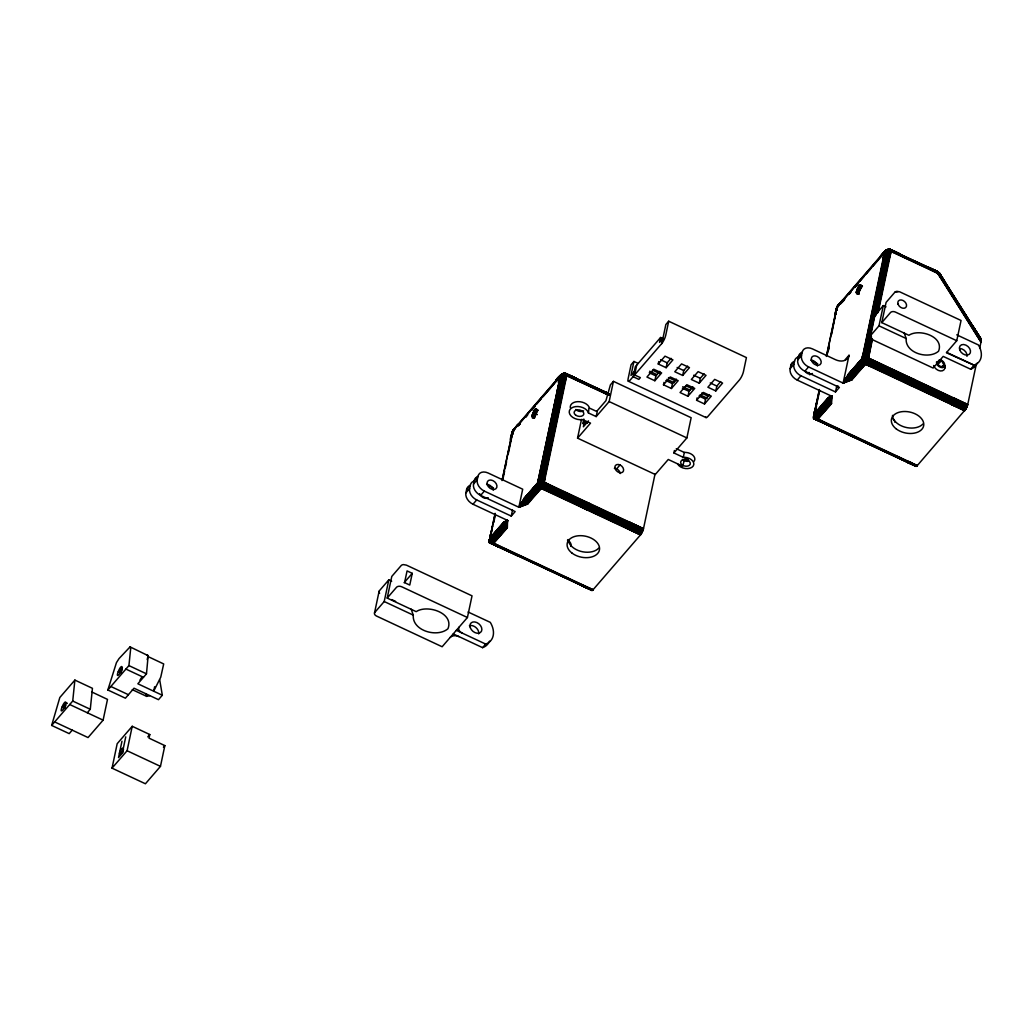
<?xml version="1.0" encoding="UTF-8"?>
<svg xmlns="http://www.w3.org/2000/svg" width="1033" height="1033" viewBox="0 0 1033 1033"><rect width="100%" height="100%" fill="white"/><g stroke="black" fill="none" stroke-linecap="round" stroke-linejoin="round"><path stroke-width="1.5" d="M542.557 468.633L539.975 484.115L541.215 488.454L527.669 504.117L518.876 507.268L522.698 489.203L488.157 473.024A9.865 7.05 40.9 0 0 477.969 476.316L477.246 479.725A9.865 7.05 40.9 0 0 484.335 491.101L518.876 507.268L539.213 483.715L561.875 374.876L562.817 373.92L609.083 395.058M866.803 344.467L864.208 359.949L865.447 364.275L851.902 379.937L843.109 383.101L849.023 355.275A13.171 9.413 40.9 0 1 835.426 359.652L812.403 348.87A9.878 7.063 40.9 0 0 802.215 352.15L801.492 355.559A9.852 7.037 40.9 0 0 808.568 366.922L843.109 383.101L863.446 359.549L886.237 250.761L887.889 249.637L938.041 273.203L981.169 341.11L979.671 348.315M655.038 474.005L643.404 529.09L640.718 534.629L541.008 487.976L527.217 503.884L518.876 507.268L539.975 484.115L544.236 482.23L566.743 375.612C566.433 368.91 555.909 378.078 556.374 380.157M826.323 356.437L836.756 307.382L842.825 299.893M878.115 312.612L891.105 251.497C891.815 248.127 886.146 248.953 884.971 251.071L837.582 305.884L843.135 299.686M608.954 395.368L566.743 375.612C562.688 370.034 556.929 379.795 558.75 383.76L537.664 482.811L524.118 498.474L518.876 507.268L526.378 503.316L540.646 486.956L640.964 534.293L540.827 487.473L526.791 503.613L518.876 507.268L524.093 499.688L538.283 483.199L560.738 375.366L566.665 374.114L576.259 378.44L565.774 373.52M495.104 513.324L489.345 540.801L489.384 542.622L491.359 543.216L493.813 543.255L507.358 527.605L507.526 520.412L472.985 504.233A9.865 7.05 40.9 0 1 465.896 492.87L466.619 489.448L470.338 485.148A9.865 7.05 40.9 0 1 473.966 481.146M976.353 363.926L967.727 404.523L965.932 408.965L917.072 465.818L817.4 419.127L831.139 403.206L831.746 396.233L813.578 416.635L815.063 409.43L813.617 418.455L818.046 419.088L831.591 403.425L831.746 396.233L797.218 380.067A9.852 7.037 40.9 0 1 790.129 368.704L790.865 365.295A9.878 7.063 40.9 0 1 792.789 362.17M886.314 249.909L880.452 256.287L885.978 250.115L891.182 250.967L890.343 249.973L885.087 251.587L862.271 358.877L848.287 375.108L843.109 383.101L849.849 378.452L864.556 361.666L965.687 409.378L864.879 362.777L850.598 379.137L843.109 383.101L848.3 374.695L862.064 358.761L863.239 353.17L861.896 358.645L848.351 374.308L843.109 383.101L851.024 379.447L865.06 363.306L964.951 410.463L865.241 363.81L851.45 379.705L843.109 383.101L848.325 375.521L862.516 359.032L882.105 266.979C884.932 262.537 881.317 247.055 890.459 249.754L938.08 271.847L938.506 272.893M512.975 434.286L512.291 431.91L513.272 429.922L560.829 374.927L562.817 373.92L566.82 375.082L565.012 373.481L562.946 373.597L555.522 381.358L561.448 374.462L564.367 373.339M837.337 310.171C835.477 308.764 838.292 304.296 839.106 305.381M513.143 430.09L510.586 440.019M838.099 305.368L836.756 307.382L835 315.569M591.47 589.417L591.896 590.579L593.071 589.727L640.718 534.629L580.985 505.783M915.703 465.25C918.841 469.486 910.435 460.227 907.568 461.648L916.852 466.025L906.393 461.428L916.645 466.193L907.168 461.945M531.956 416.79C531.982 414.633 535.339 406.434 536.979 409.52C538.012 414.31 528.225 419.372 534.552 418.003M856.305 292.675C856.331 290.518 859.688 282.332 861.328 285.405C862.348 290.183 852.574 295.257 858.901 293.889M495.13 513.918L489.991 538.245L503.742 522.349L507.526 520.412L506.906 527.372L493.18 543.306L592.839 589.985L492.547 543.306L506.48 527.101L507.526 520.412L503.807 521.962L490.262 537.625L489.577 539.523L503.781 523.189L507.526 520.412L506.067 526.804L491.94 543.281L508.727 551.157M69.715 704.519L72.723 701.045L74.88 680.088L92.441 688.314L90.284 709.271L87.276 712.744L69.715 704.519L51.65 725.424L69.211 733.637L72.22 730.15L88.05 737.562L103.106 720.156L107.497 699.393L91.679 691.929M107.845 689.979L128.918 665.601L130.662 648.763L130.068 646.878L119.04 658.576L116.445 662.644L107.845 689.979L125.406 698.192L134.019 688.21L158.488 699.677L162.323 695.248L159.676 679.727M162.323 695.248L137.867 683.781L146.479 673.826L148.145 655.671L130.068 646.878M981.169 341.11L981.066 339.134L939.204 272.789L937.68 273.306L891.105 251.497L888.612 249.56L885.488 250.554L881.059 255.835M566.872 374.617L565.348 373.636L563.295 374.747L540.233 483.973L589.378 506.958L590.256 504.685L543.203 482.592L565.722 374.979L566.859 374.708L609.147 394.425M575.923 378.207L566.278 373.791L563.773 374.927L561.1 374.656L562.572 374.114L565.296 375.121L542.661 482.798L643.404 529.09L543.72 482.398L566.304 375.211M886.521 250.076L890.123 249.405L900.621 254.325L890.498 249.508L887.657 250.645L864.466 359.807L843.109 383.101L850.211 378.801L864.711 362.234L912.914 384.134L914.489 380.506L867.436 358.425L864.466 359.807L913.611 382.791M877.779 312.108L890.666 251.096M549.517 485.084L544.236 482.23L544.933 476.807M871.658 338.437L867.436 358.425L868.469 358.064L872.149 338.617M513.543 431.342C513.014 427.3 509.94 439.968 510.573 440.368M839.274 305.058L836.756 307.485L838.409 305.161M513.207 431.484C514.421 425.751 509.346 438.935 510.651 439.684M838.28 305.368C836.343 306.866 836.975 312.005 837.272 307.537M834.922 316.253L836.756 307.382M503.807 521.962L504.401 524.906L507.358 527.605M538.994 477.336L537.831 482.928L524.118 498.474L524.712 501.418L527.669 504.117M906.987 462.022L916.452 466.309L816.78 419.14L830.713 402.935L831.746 396.233C825.625 396.052 828.234 402.199 831.591 403.425M966.41 408.074L862.064 358.761L848.351 374.308L848.945 377.239L851.902 379.937M565.722 373.623L565.012 373.481L566.51 373.765L563.928 373.404L566.82 374.153L563.644 373.417L561.797 374.308L512.536 431.277L502.025 480.577M589.378 506.958L588.436 508.727L540.479 486.401L525.978 502.981L518.876 507.268L538.877 483.534L561.552 374.876M913.146 383.695L864.427 361.098L849.513 378.065L843.109 383.101L863.11 359.355L884.558 258.857C882.156 247.158 894.152 246.732 888.044 258.805L876.126 314.923M539.652 476.884L538.555 483.354L518.876 507.268L525.616 502.619L540.336 485.846L641.7 533.131C623.519 523.486 622.086 525.255 641.454 533.544L632.351 528.767L627.276 526.907L641.209 533.932L626.773 527.656M534.177 488.041L538.555 483.354L560.996 375.302L562.172 373.985M863.885 352.718L862.787 359.187L843.109 383.101L849.203 377.665L864.259 360.233L881.162 367.593M858.41 363.861L862.787 359.187L885.358 251.187L880.219 256.571M540.453 476.549L539.213 483.715L534.397 488.893M864.698 352.382L863.446 359.549L858.63 364.726M540.905 476.433L539.588 483.909L534.797 489.758L539.781 484.012L562.791 374.979L564.625 373.546L566.743 375.612L564.689 383.23M865.15 352.266L863.82 359.742L859.03 365.592L864.014 359.846L887.14 250.864L888.987 249.444L890.343 249.973M513.027 430.309L512.73 433.95L512.794 430.658L517.946 424.537M566.73 373.959L564.341 374.269L566.678 373.869M544.029 468.504L540.504 483.831L548.51 487.821L537.664 482.811L560.622 375.186L556.103 380.402L563.179 373.701M826.697 355.572L837.156 306.543L842.308 300.422L837.582 305.884M883.409 259.399C882.66 251.355 889.787 245.26 885.01 258.741M491.179 532.641L490.262 537.625L497.79 529.645M841.882 431.549L815.592 419.036L829.899 402.302L831.746 396.233L827.988 398.183L814.224 414.078L815.411 408.474L813.81 415.356L828.014 399.009L831.746 396.233L830.287 402.625L816.173 419.101L832.947 426.991M868.275 344.338L864.724 359.665L872.743 363.655L864.208 359.949L859.288 366.005L864.311 360.517L872.523 364.12M563.773 374.927L541.034 483.547L642.616 531.324M558.75 383.76L560.984 374.992M900.673 254.492C893.196 250.477 885.513 245.131 886.495 258.599L865.267 359.381L966.849 407.144M492.509 526.494L489.384 542.622L592.219 590.476L490.546 542.674L497.131 545.566M563.992 374.617L541.576 483.289L589.778 506.028L582.405 503.123M816.496 403.696L813.617 418.455L916.129 466.399M888.354 250.502L865.809 359.122L914.011 381.861L906.638 378.956M835.116 315.246L837.027 306.762L842.115 300.745L837.001 306.995L831.591 334.447M493.206 534.552L489.758 538.877L503.742 522.763L507.526 520.412L489.319 542.028L492.47 526.146M498.887 547.025L489.616 542.674L491.127 534.991L489.384 542.622L507.849 551.157M490.752 538.283L491.334 535.339L489.616 542.674L498.552 546.806M510.625 440.717L512.381 431.742M564.689 374.592L542.118 483.031L642.991 530.394C623.958 522.569 624.345 520.387 643.146 529.942L633.655 525.991L628.968 523.305L643.288 529.503L629.304 522.052L643.494 528.689L544.236 482.23M822.023 405.478L813.991 414.711L827.975 398.596L831.746 396.233L813.552 417.861L816.716 401.992M819.363 389.518L813.668 415.989L831.746 396.233L828.892 401.153L814.043 418.649L823.12 422.859L813.849 418.507L814.456 415.434L813.72 418.481L832.082 426.991M870.974 336.642L866.351 358.864L967.043 406.679C963.983 403.8 952.93 403.735 953.33 398.699L866.894 358.632L871.49 336.745M510.767 439.361L512.536 431.277L517.598 425.209L512.562 431.29L510.935 439.064L513.001 430.503L518.463 424.008M490.83 533.596L489.345 540.801L507.526 520.412L505.666 526.468L491.359 543.216L499.223 546.935L490.804 543.113L505.305 526.107L507.526 520.412L489.435 540.169L491.011 532.938L489.577 539.523L497.829 530.071M876.952 313.503L890.072 250.864L891.208 250.593M875.274 316.382L889.051 250.477M938.752 273.009C939.888 273.422 939.656 272.622 939.229 274.274M112.029 768.152L117.181 743.708L132.224 726.302L149.785 734.528L149.023 738.143L164.841 745.606L160.464 766.37L145.421 783.776L112.029 768.152L127.085 750.746L132.224 726.302M121.971 741.229L118.524 757.589L122.294 753.225L125.742 736.865M122.656 752.992L123.276 750.023M465.896 492.87L469.615 488.557L470.338 485.148M469.615 488.557A9.865 7.05 40.9 0 0 476.704 499.933L511.245 516.1L512.523 510.082M587.26 423.259L584.394 421.916L583.361 426.797L588.487 420.87M687.733 460.331L688.288 459.685L673.903 452.945L686.88 437.927L691.154 417.719L613.434 381.358L609.16 401.566L596.183 416.583L588.436 412.968L589.094 406.989A9.865 6.418 11.9 0 0 577.718 401.643A9.865 6.418 11.9 0 0 570.306 407.764M596.183 416.583L597.216 411.702L589.469 408.087M638.252 363.474L633.926 361.447L630.982 375.457L634.288 371.635L635.321 366.741L660.604 337.494L663.483 338.837M634.133 371.803L633.1 376.696L638.859 379.382L640.37 377.639L634.611 374.953L636.664 365.243M660.604 337.494L659.571 342.388L662.889 338.553L665.846 324.53L668.7 321.224L746.42 357.586L743.463 371.596A6.572 1.692 -64.9 0 1 739.421 379.963L707.812 416.531A6.572 1.692 -64.9 0 1 705.668 416.738M633.926 361.447L631.073 364.752L628.116 378.775A6.572 1.692 -64.9 0 0 630.091 380.17L661.701 343.615L662.734 338.721M658.241 363.99L665.007 356.165L672.922 359.858L666.156 367.696L658.241 363.99L658.744 361.55M654.857 380.751L661.636 372.926L653.721 369.22L646.942 377.058L654.857 380.751L655.89 375.87L659.764 371.389M668.7 321.224L665.743 335.247A6.572 1.692 -64.9 0 1 661.701 343.615M666.156 367.696L667.176 362.815L671.05 358.335M663.496 384.793L670.275 376.955L678.19 380.661L671.411 388.498L663.496 384.793L664.012 382.352M671.411 388.498L672.444 383.617L676.318 379.137M682.697 375.444L689.476 367.606L681.56 363.9L674.781 371.738L682.697 375.444L683.73 370.55L687.604 366.082M673.903 452.945L674.42 450.504M687.965 396.246L694.744 388.408L686.829 384.702L680.05 392.54L687.965 396.246L688.998 391.352L692.872 386.871M694.137 461.247A8.484 5.514 11.9 0 0 685.641 452.402L684.311 452.454L683.291 457.335L684.608 457.283A8.484 5.514 11.9 0 1 693.698 462.861A8.484 5.514 11.9 0 1 687.758 468.595A8.484 5.514 11.9 0 1 677.648 464.011L677.596 463.843M699.251 383.178L706.03 375.353L698.114 371.648L691.335 379.485L699.251 383.178L700.284 378.298L704.157 373.817M696.604 400.275L703.37 392.45L711.285 396.143L704.519 403.98L696.604 400.275L697.12 397.834M704.519 403.98L705.552 399.1L709.413 394.619M715.804 390.926L722.584 383.088L714.668 379.382L707.889 387.22L715.804 390.926L716.837 386.045L720.711 381.564M836.924 307.188L835.284 314.949L837.234 306.53L841.96 301.094L837.117 306.736M62.057 707.089C58.403 716.463 67.068 706.081 65.828 702.737A4.339 1.11 -64.9 0 0 64.408 702.724A4.339 1.11 -64.9 0 0 62.057 707.089L63.504 707.773A4.339 1.11 -64.9 0 1 66.59 702.75M63.504 707.773L64.123 704.842M64.976 708.264L65.608 705.294M118.266 671.644C114.598 681.018 123.263 670.637 122.023 667.292A4.339 1.11 -64.9 0 0 120.603 667.279A4.339 1.11 -64.9 0 0 118.266 671.644L119.699 672.328A4.339 1.11 -64.9 0 1 122.436 667.55M119.699 672.328L120.629 667.925M121.171 672.819L122.126 668.351M147.203 659.635L147.874 656.484L163.692 663.948L160.735 677.209L153.685 691.193L154.627 686.738M374.514 612.943L379.111 591.263M411.147 609.121L413.29 615.139C411.896 630.724 437.23 638.02 447.948 628.735C454.3 613.098 427.339 604.137 416.196 611.652L387.194 598.081L391.791 576.414L401.14 565.606A3.951 2.57 11.9 0 1 403.425 564.599L406.395 565.128L472.029 595.834L467.42 617.502L442.137 646.748L376.503 616.042A3.951 2.57 11.9 0 1 374.863 612.337L384.211 601.529L388.808 579.862L391.675 581.192M412.257 573.341L409.765 585.052L404.574 582.638L407.067 570.913L412.257 573.341L404.135 582.715M511.245 516.1L515.157 511.567L480.616 495.401A9.865 7.05 40.9 0 1 473.527 484.038L474.25 480.616L477.969 476.316M502.374 479.609L512.755 430.851M498.448 546.418L489.5 542.648L491.127 534.991M493.761 522.517L495.401 514.718M502.981 478.847L504.62 471.048M505.279 467.936L506.596 461.686M508.249 453.9L511.864 436.739M588.913 507.874L540.194 485.265L525.281 502.232L518.876 507.268L524.054 499.275L538.038 483.057L560.996 375.302M560.661 382.856L562.236 374.914M682.374 459.311A4.933 3.228 11.9 0 0 684.22 460.692L682.645 466.206L668.261 459.478L655.271 474.496L577.55 438.134L581.489 419.475M583.852 419.049L582.883 423.659L584.394 421.916M790.129 368.704L793.861 364.391L794.584 360.982A9.878 7.063 40.9 0 1 798.212 356.992M793.861 364.391A9.852 7.037 40.9 0 0 800.937 375.767L835.477 391.933L839.39 387.401L804.849 371.234A9.852 7.037 40.9 0 1 797.76 359.871L798.496 356.45L802.215 352.15M834.935 315.904C834.432 314.239 837.117 305.342 837.866 307.214M817.439 410.385L814.495 413.458L819.414 389.867M815.605 418.352L813.617 418.455L819.66 390.564M827.614 353.157L828.931 346.92M828.479 350.381L829.137 347.269M835.477 391.933L836.795 385.748M951.987 401.889L965.932 408.965C945.402 402.883 949.069 395.6 967.379 405.775L953.33 398.699L967.637 404.923L868.469 358.064L872.459 339.25M559.408 383.308L561.875 374.876M559.796 383.127L561.461 375.315M560.209 382.972L561.875 375.173M884.558 258.857L886.237 251.058M977.089 363.151A19.64 14.036 40.8 0 1 970.633 369.207L943.194 356.398L933.122 368.045L871.8 339.392A3.693 2.402 11.8 0 1 870.264 335.945L878.993 325.834L883.305 305.6L885.991 306.853M904.056 332.6L906.161 338.527C904.869 353.092 928.525 359.897 938.545 351.22C944.485 336.616 919.28 328.262 908.885 335.286L881.782 322.619L886.094 302.385L894.823 292.287A3.693 2.402 11.8 0 1 896.967 291.345L899.743 291.835L961.052 320.488L956.739 340.722L946.396 352.718L974.093 365.191A19.627 14.023 40.8 0 0 981.092 357.341A19.524 13.946 40.8 0 0 978.406 344.957L956.752 334.834M883.757 259.193L886.237 250.761M884.145 258.999L885.823 251.2M490.869 534.293L489.306 541.421L507.526 520.412L504.969 525.72L490.288 542.984L499.042 546.999L490.197 542.699M869.166 352.64L867.952 358.231L873.75 360.917M815.244 408.771L813.81 415.356L822.061 405.904M815.102 410.127L813.539 417.255L831.746 396.233L829.538 401.94L815.037 418.946L823.275 422.833L814.52 418.804L829.202 401.553L831.746 396.233M822.785 422.639L813.849 418.507L814.533 415.576M541.382 476.342L539.588 483.909L529.335 494.755M865.628 352.176L863.82 359.742L853.568 370.576M557.11 391.559L560.738 375.366M537.831 482.928L524.067 498.862L518.876 507.268C527.773 498.216 539.742 489.448 541.873 476.303M864.208 359.949L866.119 352.137M555.767 399.112L557.755 391.107M541.292 469.085L538.283 483.199L534.138 487.615M512.497 431.29L518.773 423.801M542.39 476.29L540.504 483.831L548.73 487.356M815.36 410.824L816.483 406.356M880.09 274.998L882.105 266.979M865.538 344.919L862.516 359.032L858.371 363.448M866.622 352.124L864.724 359.665L872.962 363.177M542.945 461.286L544.972 453.306M867.204 337.132L869.244 329.153M542.906 476.329L541.034 483.547L557.149 491.295M867.139 352.163L865.267 359.381L881.381 367.128M544.197 460.834L538.877 483.534L534.255 488.467M570.823 546.405L571.068 545.476A4.933 3.525 40.9 0 0 568.202 540.517L567.466 540.143M868.456 336.681L863.11 359.355L858.488 364.3M543.423 476.394L541.576 483.289L557.342 490.817M867.655 352.227L865.809 359.122L881.575 366.65M564.199 383.062L566.278 375.418M889.039 259.115L891.105 251.497L888.29 249.302M563.695 382.92L565.8 375.25M888.548 258.947L890.64 251.303M562.146 382.726L564.289 374.953M562.662 382.752L564.793 375.018L566.329 374.075M563.179 382.817L565.296 375.121M888.044 258.805L890.149 251.135M543.939 476.497L542.118 483.031L549.272 485.949M886.495 258.599L888.638 250.838M887.011 258.637L889.155 250.903L891.221 250.257M887.528 258.702L889.658 251.006M868.172 352.33L866.351 358.864L873.505 361.782M548.872 453.1L551.028 445.443M885.901 250.761L884.532 252.091L862.064 358.761M544.443 476.639L542.661 482.798L549.401 485.51M868.676 352.473L866.894 358.632L873.634 361.343M51.65 725.424L59.824 697.507L74.88 680.088M512.923 432.595L512.562 433.421M836.833 308.828L836.575 308.48M888.135 250.812C883.15 248.475 883.796 257.282 883.099 259.645L885.087 251.587M977.295 334.46L939.217 272.815L981.169 339.418L971.846 324.711M627.754 526.055L628.619 524.209L642.81 530.859L628.8 523.744M885.475 251.29L879.884 257.243L885.1 251.251M938.868 272.441L938.041 273.203L981.001 342.065L937.68 273.306C938.209 270.297 934.917 272.015 938.855 273.267M942.199 367.567L943.645 365.049M507.526 520.412L504.659 525.319L489.603 542.725M139.959 680.179L141.366 677.79M938.765 272.596L937.37 271.459L936.415 272.053M887.05 249.805L887.734 249.831M531.814 497.803L540.827 487.473M856.034 373.636L865.06 363.306M512.471 432.943L512.91 431.639M536.863 491.953L540.646 486.956L547.051 490.378M861.096 367.787L864.879 362.777L871.271 366.199M929.106 267.663L938.08 271.847L980.963 339.018M536.062 491.321L540.336 485.846L547.555 489.616M860.295 367.154L864.556 361.666L871.787 365.45M518.618 425.609L520.348 423.414L518.45 425.609M842.98 301.494L844.71 299.299L841.856 302.592M518.192 425.622L519.922 423.44M489.435 540.169L497.906 530.497M840.823 303.689L844.284 299.325L840.488 303.715M813.668 415.989L822.139 406.331M493.322 535.804L489.345 540.801L490.817 533.945L489.306 541.421L493.451 536.243M817.555 411.638L813.578 416.635L815.063 409.778L813.539 417.255L817.684 412.064M890.924 251.019L938.184 272.467M498.707 532.202L489.384 542.622L499.016 532.615M822.939 408.035L813.617 418.455L823.236 408.435M508.184 551.39L489.823 542.816L494.123 537.522M626.527 527.992L640.473 534.926L541.215 488.454L537.302 492.224M514.77 428.992L513.737 429.47M556.697 379.95L561.565 374.346M880.736 256.042L885.216 250.799L887.889 249.637M837.001 387.452L838.189 386.058M493.851 537.095L489.345 542.325L490.972 534.642L489.319 542.028L498.448 531.788M683.678 461.325L684.246 460.666A4.933 3.215 11.9 0 0 689.114 461.118M818.084 412.929L813.578 418.158L815.205 410.475L813.552 417.861L822.681 407.622M147.784 736.852L149.785 734.528M163.434 747.246L164.841 745.606M516.874 426.552L553.74 383.927M557.949 379.059L560.067 376.619M525.19 417.345L527.295 414.917M531.504 410.036L534.668 406.382M536.773 403.955L540.982 399.074M543.1 396.646L556.787 380.803M557.846 379.589L560.674 376.296M525.616 417.319L527.721 414.879M531.943 410.011L535.094 406.356M388.808 579.862L379.46 590.669A3.951 2.57 11.9 0 0 379.627 593.291M473.527 484.038L477.246 479.725M387.194 598.081L396.53 587.273A3.951 2.57 11.9 0 1 401.798 586.809L467.42 617.502M480.616 495.401L484.335 491.101M613.434 381.358L610.413 384.844L605.932 400.688L596.7 411.366M577.55 438.134L590.54 423.117L582.457 419.605A9.865 6.418 11.9 0 1 569.867 414.362A9.865 6.418 11.9 0 1 575.471 406.628A9.865 6.418 11.9 0 1 588.061 411.87L588.436 412.968M616.636 468.866L620.02 464.953A4.933 3.525 40.9 0 1 622.602 472.197A4.933 3.525 40.9 0 1 615.126 468.698A4.933 3.525 40.9 0 1 620.02 464.953M453.242 633.926L482.592 647.652L485.691 644.076A20.983 14.991 40.8 0 0 490.288 622.357L468.078 612.001M837.13 306.904L886.146 250.193L889.361 249.379M840.178 303.663L877.043 261.039M848.493 294.457L850.598 292.016M854.808 287.148L857.971 283.494M860.076 281.053L864.298 276.185M866.403 273.745L870.612 268.877M872.717 266.437L881.149 256.701M848.919 294.431L851.037 291.99M855.247 287.122L858.41 283.468M882.195 255.474L885.978 251.096M797.76 359.871L801.492 355.559M804.849 371.234L808.568 366.922M883.305 305.6L874.577 315.698A3.693 2.402 11.8 0 0 874.331 317.518M845.291 359.574L849.023 355.275M881.782 322.619L890.511 312.521A3.693 2.402 11.8 0 1 895.43 312.082L956.739 340.722M814.495 413.458L828.04 397.795M970.633 369.207L973.809 365.527M513.22 429.999L517.753 424.847L512.794 430.658M472.985 504.233L476.704 499.933M790.865 365.295L794.584 360.982M797.218 380.067L800.937 375.767M813.823 418.546L818.356 413.342M555.857 380.686L560.532 375.457M555.664 381.009L560.738 375.702M524.118 498.474L538.038 483.057M848.351 374.308L862.271 358.877M938.971 273.848L939.526 273.228L945.066 282.074M493.18 543.306L506.751 528.302L492.547 543.306M817.4 419.127L830.971 404.135L816.78 419.14M489.823 542.816L499.352 532.989M490.288 542.984L494.755 538.296M814.52 418.804L818.988 414.13M490.804 543.113L495.117 538.658M819.35 414.491L815.037 418.946L823.456 422.755M498.048 530.936L502.813 526.055M822.281 406.757L827.046 401.876M530.303 496.434L540.194 485.265L547.8 489.19M531.001 497.17L540.479 486.401L547.296 490.016M495.517 538.994L491.359 543.216L583.129 585.995L574.038 581.463M854.536 372.254L864.427 361.098L872.033 365.023M855.234 373.003L864.711 362.234L871.529 365.837M815.592 419.036L819.75 414.827M886.521 250.399L888.251 249.457M525.397 500.631L540.078 484.697L642.177 532.24M849.63 376.451L864.311 360.517L872.278 364.584M823.572 408.823L814.043 418.649L916.284 466.374L906.832 462.048M491.94 543.281L495.93 539.303M816.173 419.101L820.163 415.124M937.435 364.726L941.166 361.072A3.461 2.466 40.9 0 1 942.961 366.147A3.461 2.466 40.9 0 1 937.732 363.693A3.461 2.466 40.9 0 1 941.153 361.072M861.535 368.058L865.447 364.275L871.026 366.534M889.839 250.244L890.64 249.676L900.285 254.092M885.488 250.554L886.843 249.818M937.628 271.55L889.839 249.792L937.796 272.066L929.158 267.831M564.625 373.546L561.448 374.462M512.833 430.916L514.085 430.348M562.843 373.714L562.146 374.204L565.813 373.52M565.425 374.243L562.985 374.075L564.418 373.662L576.362 378.827L564.405 373.442M512.975 431.187L513.995 430.774M837.44 306.646L838.396 306.22M563.179 373.972L566.097 373.856L575.768 378.233M149.85 695.635L146.699 696.384L132.301 689.657M888.044 249.405L891.027 249.754L886.65 249.754M562.572 373.701L563.902 373.572M564.78 373.546L563.372 373.946M146.751 655.335L147.629 655.09M940.159 360.517L941.36 360.22M894.823 292.287L898 291.68M889.839 249.792L900.117 254.118M562.998 373.701L564.392 373.959M890.265 249.87L891.221 250.515M890.394 249.715L891.092 249.844M890.678 249.96L890.175 249.405M938.041 272.66L929.183 268.619M890.924 249.676L889.852 249.534M951.755 402.315L966.178 408.526M627.522 526.494L641.945 532.692M951.006 403.49L965.196 410.127L950.515 404.11L964.706 410.747L865.447 364.275M906.432 379.421L913.818 382.326M582.199 503.6L589.585 506.493M906.845 378.478L914.192 381.397M582.612 502.645L589.959 505.563M907.026 378.013L914.347 380.945L907.181 377.549M548.045 488.751L540.078 484.697L535.055 490.171L540.027 484.4L556.929 491.773M582.793 502.18L590.114 505.111L582.948 501.715M541.215 488.454L546.793 490.701M907.323 377.11L914.605 380.092M583.09 501.276L590.372 504.259M957.694 402.289L967.224 406.227L953.201 399.125L967.521 405.336L953.536 397.886L967.727 404.523L868.469 358.064M907.439 376.683L914.696 379.705M583.206 500.863L590.463 503.872M889.49 249.379L890.214 249.521M820.189 420.599L816.432 418.972L821.429 421.387L814.779 418.494L821.364 421.619M497.209 545.308L490.946 542.609L517.649 555.715M922.469 265.416L928.021 267.831M907.8 461.428L917.304 465.56L818.046 419.088L824.089 422.239M566.562 375.121L609.134 394.722M583.568 585.608L593.071 589.727L493.813 543.255L499.856 546.418M890.924 250.593L937.809 272.312L929.196 268.051M566.562 374.708L576.362 379.085M582.935 586.124L592.413 590.36L582.16 585.608L592.619 590.192L583.348 585.827M906.432 461.648L915.703 465.806M576.324 378.607L565.503 373.636M582.199 585.814L591.47 589.972M821.312 421.619L814.43 418.533L822.72 422.458L814.107 418.533L823.65 422.639M906.496 461.828L915.742 466.012L822.681 422.239M582.263 585.995L591.509 590.179M822.978 422.833L832.417 427.21M605.106 392.605L607.972 393.947M935.407 271.008L928.228 267.663L935.239 271.137M946.68 352.395L974.093 365.191M878.993 325.834L906.161 338.527M832.288 427.184L841.469 431.471M575.394 378.44L609.134 394.167M508.055 551.364L517.236 555.638M859.869 284.888L862.465 286.102M859.624 285.147L862.219 286.361M859.379 285.457L861.974 286.67M859.12 285.792L861.716 287.006M858.862 286.167L861.457 287.381M858.604 286.567L861.199 287.781M858.346 287.006L860.941 288.22M858.1 287.458L860.683 288.659M857.855 287.923L860.45 289.124M857.622 288.401L860.205 289.602M857.403 288.878L859.985 290.092M857.196 289.356L859.779 290.57M857.003 289.847L859.598 291.048M856.835 290.312L859.43 291.526M856.693 290.764L859.275 291.977M856.564 291.203L859.146 292.416M856.46 291.616L859.056 292.83M856.383 292.003L858.978 293.217M856.331 292.352L858.927 293.566M856.305 292.946L858.901 294.16M952.452 400.972L966.643 407.609M811.964 361.072L817.723 363.758M863.214 440.639L866.106 441.995M896.386 456.173L899.252 457.516M660.578 359.729L667.176 362.815M677.131 367.464L683.73 370.55M693.685 375.211L700.284 378.298M710.239 382.959L716.837 386.045M652.636 370.201L659.842 373.572M668.48 377.6L675.672 380.97M685.744 385.683L692.936 389.054M701.575 393.095L708.78 396.452M649.628 371.234L656.82 374.605M666.892 379.318L674.097 382.688M682.736 386.729L689.928 390.1M700 394.813L707.192 398.17M649.292 372.784L655.89 375.87M665.846 380.531L672.444 383.617M682.4 388.266L688.998 391.352M698.954 396.013L705.552 399.1M628.271 381.203L705.991 417.564M566.433 373.765L609.044 393.78M608.553 393.586L565.852 373.636M609.16 401.566L686.88 437.927M676.266 448.684L684.311 452.454M535.52 409.003L538.103 410.217M535.275 409.262L537.87 410.475M535.029 409.572L537.625 410.785M534.771 409.907L537.367 411.121M534.513 410.282L537.108 411.496M534.255 410.682L536.85 411.896M533.996 411.121L536.592 412.335M533.751 411.56L536.334 412.774M533.506 412.038L536.101 413.239M533.273 412.516L537.16 414.323M533.054 412.993L536.94 414.814M532.847 413.471L535.43 414.685M532.654 413.962L535.249 415.163M532.486 414.427L535.081 415.64M532.344 414.879L534.926 416.092M532.215 415.318L534.81 416.531M532.111 415.731L534.707 416.945M532.034 416.118L534.629 417.332M531.982 416.467L534.577 417.681M628.219 525.138L642.41 531.788M487.718 485.226L493.477 487.925M391.739 599.579L395.626 601.4M456.354 630.35L485.691 644.076M384.211 601.529L413.29 615.139M128.918 665.601L146.479 673.826M125.91 669.074L143.471 677.299M110.854 686.48L128.415 694.705M72.723 701.045L90.284 709.271M87.276 712.744L103.106 720.156M65.828 702.737L67.261 703.421M127.085 750.746L160.464 766.37M54.659 721.925L72.22 730.15M890.059 250.038L900.711 254.712M891.208 250.799L900.724 254.97M910.37 463.042L914.36 464.915M566.859 374.914L585.801 384.173M582.16 585.337L587.467 587.842M891.169 251.135L900.66 255.616M566.807 375.25L576.298 379.731M928.77 267.431L937.486 271.692M604.408 391.546L608.631 393.573M928.602 267.457L935.64 270.866M604.253 391.572L609.07 393.87M935.446 270.982L928.435 267.534L937.693 271.679M604.834 392.166L609.147 394.296M898.271 457.296L907.361 461.828M605.273 392.463L608.075 393.857M929.209 268.309L938.377 273.125L949.185 290.325M604.847 392.424L609.147 394.567M539.975 484.115L548.291 488.299M900.699 255.28L910.15 260.058M604.834 392.721L609.108 394.89M929.145 268.954L937.68 273.306L943.413 281.802M604.783 393.069L609.057 395.239M904.714 382.3L911.674 385.929M580.481 506.48L587.441 510.095M904.96 381.978L911.919 385.632M580.727 506.144L587.687 509.798M890.485 369.22L898.762 373.61M566.252 493.4L574.529 497.777M905.218 381.603L912.165 385.309M905.463 381.216L912.655 384.547L905.721 380.79M581.23 505.382L588.436 508.727L581.489 504.956M905.967 380.351L912.914 384.134M581.734 504.517L588.681 508.301M938.313 272.312L939.01 273.112M939.165 273.68L939.113 272.983M939.359 273.138L945.079 282.241L938.92 272.906L944.343 281.66M893.196 419.153L894.023 420.121A4.933 3.525 40.9 0 1 894.914 422.277M976.25 333.297L981.221 340.696L976.559 333.246L981.221 339.663M972.673 327.061L980.524 338.979L972.802 326.815M978.057 335.609L980.343 339.082L977.438 334.214M938.945 273.074L944.575 281.686M977.567 333.801L980.898 338.979M977.528 333.995L980.691 338.94M972.143 325.046L981.105 339.211L977.502 333.491M975.914 333.375L981.092 341.574M944.95 282.655L972.014 325.627M944.072 281.686L938.48 272.725M978.031 335.635L980.24 339.147M972.092 324.904L977.412 333.388M960.587 307.447L965.739 316.059M146.699 696.384L146.079 694.15M948.836 290.402L938.3 272.893M944.64 365.54L944.859 368.11M123.598 749.209A4.339 1.11 -64.9 0 0 120.861 753.987L119.428 753.315A4.339 1.11 -64.9 0 1 121.765 748.938A4.339 1.11 -64.9 0 1 123.185 748.964M598.701 548.161A16.438 10.692 11.9 0 1 580.598 551.299A16.438 10.692 11.9 0 1 568.24 539.536M614.377 468.349A4.933 3.525 40.9 0 1 620.239 473.54M474.25 480.616A9.865 7.05 40.9 0 1 477.866 476.626M466.619 489.448A9.865 7.05 40.9 0 1 470.235 485.458M486.595 484.322A5.591 3.99 40.9 0 1 493.232 490.197M488.183 497.648A5.591 3.99 40.9 0 1 483.509 497.751A5.591 3.99 40.9 0 1 479.699 493.709M583.58 410.863A4.933 3.215 11.9 0 1 575.885 409.481M942.897 362.531A6.572 4.7 40.9 0 1 942.432 370.77A6.572 4.7 40.9 0 1 933.6 365.488M939.242 359.729A4.61 3.293 40.9 0 1 944.653 364.262A4.61 3.293 40.9 0 1 940.585 367.335A4.61 3.293 40.9 0 1 936.582 361.731M798.496 356.45A9.878 7.063 40.9 0 1 802.125 352.46M922.934 423.995A16.438 10.692 11.9 0 1 904.831 427.133A16.438 10.692 11.9 0 1 892.486 415.369M808.955 372.396A5.591 3.99 40.9 0 1 809.833 374.85M812.429 373.481A5.591 3.99 40.9 0 1 804.539 370.757M810.84 360.155A5.591 3.99 40.9 0 1 817.477 366.031M959.592 348.495A6.263 4.481 40.8 0 1 966.965 356.372M469.395 625.688A6.715 4.791 40.8 0 1 476.019 627.612A6.715 4.791 40.8 0 1 478.679 633.913M489.513 641.17A20.996 14.991 40.8 0 1 482.592 647.652M462.1 633.035A6.585 4.287 11.8 0 1 459.362 626.863M450.22 637.413A6.585 4.287 11.9 0 1 459.001 636.612M609.108 393.947L604.073 391.649L609.121 394.064M572.088 553.146A16.438 10.692 11.9 0 0 599.101 551.131A16.438 10.692 11.9 0 0 578.803 535.727A16.438 10.692 11.9 0 0 572.088 553.146M487.331 484.851A5.591 3.99 40.9 0 0 495.801 488.816A5.591 3.99 40.9 0 0 492.883 480.603A5.591 3.99 40.9 0 0 487.331 484.851M682.167 464.94A4.933 3.215 11.9 0 0 690.225 464.217A4.933 3.215 11.9 0 0 684.014 459.672A4.933 3.215 11.9 0 0 682.167 464.94M575.665 415.124A4.933 3.215 11.9 0 0 583.722 414.401A4.933 3.215 11.9 0 0 577.512 409.843A4.933 3.215 11.9 0 0 575.665 415.124M896.321 428.966A16.438 10.692 11.9 0 0 923.321 426.965A16.438 10.692 11.9 0 0 903.036 411.56A16.438 10.692 11.9 0 0 896.321 428.966M811.564 360.685A5.591 3.99 40.9 0 0 820.047 364.649A5.591 3.99 40.9 0 0 817.116 356.437A5.591 3.99 40.9 0 0 811.564 360.685M898.064 304.193A4.933 3.525 40.9 0 0 905.541 307.692A4.933 3.525 40.9 0 0 902.958 300.448A4.933 3.525 40.9 0 0 898.064 304.193M959.722 349.903A6.263 4.481 40.8 0 0 969.225 354.345A6.263 4.481 40.8 0 0 965.932 345.138A6.263 4.481 40.8 0 0 959.722 349.903M470.299 627.69A6.715 4.791 40.8 0 0 480.461 632.454A6.715 4.791 40.8 0 0 476.949 622.589A6.715 4.791 40.8 0 0 470.299 627.69"/></g></svg>
